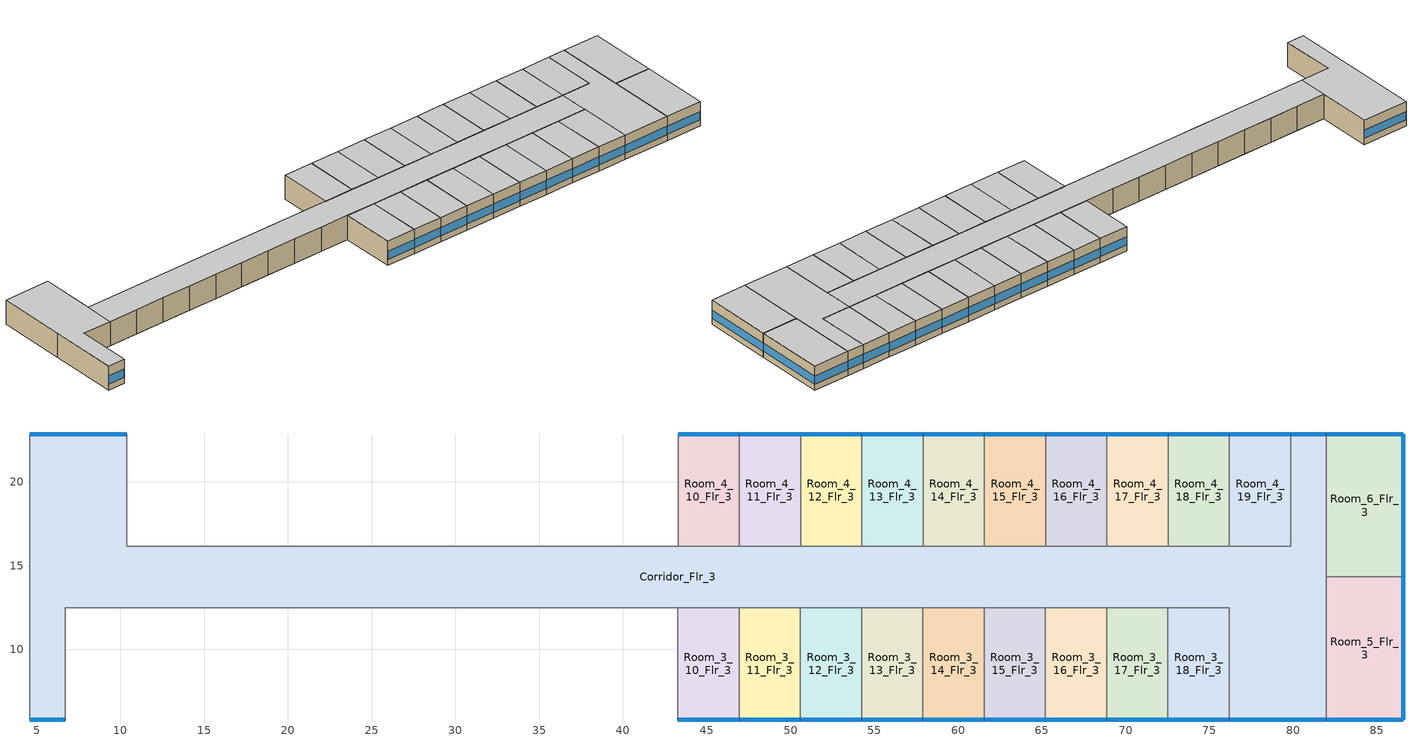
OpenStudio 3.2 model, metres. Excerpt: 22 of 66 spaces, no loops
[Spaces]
Room_6_Flr_3
 floor adiabatic (BTAP-Int-Wall): 86.56,22.86 86.56,14.33 81.99,14.33 81.99,22.86 z7.01
 wall outside: 86.56,14.33 86.56,22.86 81.99,22.86 z7.01:10.06
 wall to Corridor_Flr_3: 81.99,22.86 81.99,14.33 z7.01:10.06
 wall to Room_5_Flr_3: 81.99,14.33 86.56,14.33 z7.01:10.06
 window (BTAP-Ext-FixedWindow:U=0.220 SHGC=0.600): 86.56,14.35 86.56,22.83 z7.77:8.79; 86.54,22.86 82.02,22.86 z7.77:8.8
 ceiling adiabatic (BTAP-Int-Wall): 86.56,14.33 86.56,22.86 81.99,22.86 81.99,14.33 z10.06
Corridor_Flr_3
 floor adiabatic (BTAP-Int-Wall): 76.2,16.15 76.2,12.5 10.36,12.5 10.36,16.15 z7.01; 81.99,22.86 81.99,5.79 76.2,5.79 76.2,16.15 79.86,16.15 79.86,22.86 z7.01; 10.36,22.86 10.36,12.5 6.71,12.5 6.71,5.79 4.57,5.79 4.57,22.86 z7.01
 wall outside: 81.99,22.86 79.86,22.86 / 4.57,5.79 6.71,5.79 / 10.36,22.86 4.57,22.86 / 76.2,5.79 81.99,5.79 z7.01:10.06
 wall to Room_4_19_Flr_3: 79.86,22.86 79.86,16.15 76.2,16.15 z7.01:10.06
 wall to Room_3_0_Flr_3: 6.71,5.79 6.71,12.5 10.36,12.5 z7.01:10.06
 wall to Room_2_Flr_3: 4.57,22.86 4.57,14.33 z7.01:10.06
 wall to Room_3_18_Flr_3: 72.53,12.5 76.2,12.5 76.2,5.79 z7.01:10.06
 wall to Room_5_Flr_3: 81.99,5.79 81.99,14.33 z7.01:10.06
 wall to Room_4_1_Flr_3: 14.02,16.15 10.36,16.15 10.36,22.86 z7.01:10.06
 wall to Room_1_Flr_3: 4.57,14.33 4.57,5.79 z7.01:10.06
 wall to Room_4_2_Flr_3: 17.68,16.15 14.02,16.15 z7.01:10.06
 wall to Room_3_17_Flr_3: 68.88,12.5 72.53,12.5 z7.01:10.06
 wall to Room_3_2_Flr_3: 14.02,12.5 17.68,12.5 z7.01:10.06
 wall to Room_3_8_Flr_3: 35.96,12.5 39.62,12.5 z7.01:10.06
 wall to Room_3_9_Flr_3: 39.62,12.5 43.28,12.5 z7.01:10.06
 wall to Room_3_3_Flr_3: 17.68,12.5 21.33,12.5 z7.01:10.06
 wall to Room_3_7_Flr_3: 32.3,12.5 35.96,12.5 z7.01:10.06
 wall to Room_3_4_Flr_3: 21.33,12.5 24.99,12.5 z7.01:10.06
 wall to Room_3_1_Flr_3: 10.36,12.5 14.02,12.5 z7.01:10.06
 wall to Room_3_6_Flr_3: 28.65,12.5 32.3,12.5 z7.01:10.06
 wall to Room_3_5_Flr_3: 24.99,12.5 28.65,12.5 z7.01:10.06
 wall to Room_3_14_Flr_3: 57.9,12.5 61.56,12.5 z7.01:10.06
 wall to Room_3_13_Flr_3: 54.25,12.5 57.9,12.5 z7.01:10.06
 wall to Room_3_15_Flr_3: 61.56,12.5 65.22,12.5 z7.01:10.06
 wall to Room_3_11_Flr_3: 46.93,12.5 50.59,12.5 z7.01:10.06
 wall to Room_3_10_Flr_3: 43.28,12.5 46.93,12.5 z7.01:10.06
 wall to Room_3_12_Flr_3: 50.59,12.5 54.25,12.5 z7.01:10.06
 wall to Room_3_16_Flr_3: 65.22,12.5 68.88,12.5 z7.01:10.06
 wall to Room_4_3_Flr_3: 21.34,16.15 17.68,16.15 z7.01:10.06
 wall to Room_4_4_Flr_3: 25,16.15 21.34,16.15 z7.01:10.06
 wall to Room_4_6_Flr_3: 32.31,16.15 28.65,16.15 z7.01:10.06
 wall to Room_4_10_Flr_3: 46.94,16.15 43.28,16.15 z7.01:10.06
 wall to Room_4_7_Flr_3: 35.97,16.15 32.31,16.15 z7.01:10.06
 wall to Room_4_9_Flr_3: 43.28,16.15 39.63,16.15 z7.01:10.06
 wall to Room_4_8_Flr_3: 39.63,16.15 35.97,16.15 z7.01:10.06
 wall to Room_4_11_Flr_3: 50.6,16.15 46.94,16.15 z7.01:10.06
 wall to Room_4_5_Flr_3: 28.65,16.15 25,16.15 z7.01:10.06
 wall to Room_4_14_Flr_3: 61.58,16.15 57.92,16.15 z7.01:10.06
 wall to Room_4_16_Flr_3: 68.89,16.15 65.23,16.15 z7.01:10.06
 wall to Room_4_17_Flr_3: 72.55,16.15 68.89,16.15 z7.01:10.06
 wall to Room_4_13_Flr_3: 57.92,16.15 54.26,16.15 z7.01:10.06
 wall to Room_4_18_Flr_3: 76.2,16.15 72.55,16.15 z7.01:10.06
 wall to Room_4_12_Flr_3: 54.26,16.15 50.6,16.15 z7.01:10.06
 wall to Room_4_15_Flr_3: 65.23,16.15 61.58,16.15 z7.01:10.06
 window (BTAP-Ext-FixedWindow:U=0.220 SHGC=0.600): 10.34,22.86 4.6,22.86 / 76.23,5.79 81.97,5.79 z7.77:8.79; 4.6,5.79 6.68,5.79 / 81.97,22.86 79.88,22.86 z7.77:8.81
 ceiling adiabatic (BTAP-Int-Wall): 81.99,5.79 81.99,22.86 79.86,22.86 79.86,16.15 76.2,16.15 76.2,5.79 z10.06; 6.71,5.79 6.71,12.5 10.36,12.5 10.36,22.86 4.57,22.86 4.57,5.79 z10.06; 76.2,12.5 76.2,16.15 10.36,16.15 10.36,12.5 z10.06
Room_5_Flr_3
 floor adiabatic (BTAP-Int-Wall): 86.56,14.33 86.56,5.79 81.99,5.79 81.99,14.33 z7.01
 wall outside: 81.99,5.79 86.56,5.79 86.56,14.33 z7.01:10.06
 window (BTAP-Ext-FixedWindow:U=0.220 SHGC=0.600): 86.56,5.82 86.56,14.3 z7.77:8.79; 82.02,5.79 86.54,5.79 z7.77:8.8
 ceiling adiabatic (BTAP-Int-Wall): 86.56,5.79 86.56,14.33 81.99,14.33 81.99,5.79 z10.06
Room_3_10_Flr_3
 floor adiabatic (BTAP-Int-Wall): 46.93,12.5 46.93,5.79 43.28,5.79 43.28,12.5 z7.01
 wall outside: 43.28,5.79 46.93,5.79 z7.01:10.06
 wall to Room_3_9_Flr_3: 43.28,12.5 43.28,5.79 z7.01:10.06
 wall to Room_3_11_Flr_3: 46.93,5.79 46.93,12.5 z7.01:10.06
 window (BTAP-Ext-FixedWindow:U=0.220 SHGC=0.600): 43.3,5.79 46.91,5.79 z7.77:8.8
 ceiling adiabatic (BTAP-Int-Wall): 46.93,5.79 46.93,12.5 43.28,12.5 43.28,5.79 z10.06
Room_3_11_Flr_3
 floor adiabatic (BTAP-Int-Wall): 50.59,12.5 50.59,5.79 46.93,5.79 46.93,12.5 z7.01
 wall outside: 46.93,5.79 50.59,5.79 z7.01:10.06
 wall to Room_3_12_Flr_3: 50.59,5.79 50.59,12.5 z7.01:10.06
 window (BTAP-Ext-FixedWindow:U=0.220 SHGC=0.600): 46.96,5.79 50.56,5.79 z7.77:8.8
 ceiling adiabatic (BTAP-Int-Wall): 50.59,5.79 50.59,12.5 46.93,12.5 46.93,5.79 z10.06
Room_3_12_Flr_3
 floor adiabatic (BTAP-Int-Wall): 54.25,12.5 54.25,5.79 50.59,5.79 50.59,12.5 z7.01
 wall outside: 50.59,5.79 54.25,5.79 z7.01:10.06
 wall to Room_3_13_Flr_3: 54.25,5.79 54.25,12.5 z7.01:10.06
 window (BTAP-Ext-FixedWindow:U=0.220 SHGC=0.600): 50.62,5.79 54.22,5.79 z7.77:8.8
 ceiling adiabatic (BTAP-Int-Wall): 54.25,5.79 54.25,12.5 50.59,12.5 50.59,5.79 z10.06
Room_3_13_Flr_3
 floor adiabatic (BTAP-Int-Wall): 57.9,12.5 57.9,5.79 54.25,5.79 54.25,12.5 z7.01
 wall outside: 54.25,5.79 57.9,5.79 z7.01:10.06
 wall to Room_3_14_Flr_3: 57.9,5.79 57.9,12.5 z7.01:10.06
 window (BTAP-Ext-FixedWindow:U=0.220 SHGC=0.600): 54.27,5.79 57.88,5.79 z7.77:8.8
 ceiling adiabatic (BTAP-Int-Wall): 57.9,5.79 57.9,12.5 54.25,12.5 54.25,5.79 z10.06
Room_3_14_Flr_3
 floor adiabatic (BTAP-Int-Wall): 61.56,12.5 61.56,5.79 57.9,5.79 57.9,12.5 z7.01
 wall outside: 57.9,5.79 61.56,5.79 z7.01:10.06
 wall to Room_3_15_Flr_3: 61.56,5.79 61.56,12.5 z7.01:10.06
 window (BTAP-Ext-FixedWindow:U=0.220 SHGC=0.600): 57.93,5.79 61.54,5.79 z7.77:8.8
 ceiling adiabatic (BTAP-Int-Wall): 61.56,5.79 61.56,12.5 57.9,12.5 57.9,5.79 z10.06
Room_3_15_Flr_3
 floor adiabatic (BTAP-Int-Wall): 65.22,12.5 65.22,5.79 61.56,5.79 61.56,12.5 z7.01
 wall outside: 61.56,5.79 65.22,5.79 z7.01:10.06
 wall to Room_3_16_Flr_3: 65.22,5.79 65.22,12.5 z7.01:10.06
 window (BTAP-Ext-FixedWindow:U=0.220 SHGC=0.600): 61.59,5.79 65.19,5.79 z7.77:8.8
 ceiling adiabatic (BTAP-Int-Wall): 65.22,5.79 65.22,12.5 61.56,12.5 61.56,5.79 z10.06
Room_3_16_Flr_3
 floor adiabatic (BTAP-Int-Wall): 68.88,12.5 68.88,5.79 65.22,5.79 65.22,12.5 z7.01
 wall outside: 65.22,5.79 68.88,5.79 z7.01:10.06
 wall to Room_3_17_Flr_3: 68.88,5.79 68.88,12.5 z7.01:10.06
 window (BTAP-Ext-FixedWindow:U=0.220 SHGC=0.600): 65.24,5.79 68.85,5.79 z7.77:8.8
 ceiling adiabatic (BTAP-Int-Wall): 68.88,5.79 68.88,12.5 65.22,12.5 65.22,5.79 z10.06
Room_3_17_Flr_3
 floor adiabatic (BTAP-Int-Wall): 72.53,12.5 72.53,5.79 68.88,5.79 68.88,12.5 z7.01
 wall outside: 68.88,5.79 72.53,5.79 z7.01:10.06
 wall to Room_3_18_Flr_3: 72.53,5.79 72.53,12.5 z7.01:10.06
 window (BTAP-Ext-FixedWindow:U=0.220 SHGC=0.600): 68.9,5.79 72.51,5.79 z7.77:8.8
 ceiling adiabatic (BTAP-Int-Wall): 72.53,5.79 72.53,12.5 68.88,12.5 68.88,5.79 z10.06
Room_3_18_Flr_3
 floor adiabatic (BTAP-Int-Wall): 76.2,12.5 76.2,5.79 72.53,5.79 72.53,12.5 z7.01
 wall outside: 72.53,5.79 76.2,5.79 z7.01:10.06
 window (BTAP-Ext-FixedWindow:U=0.220 SHGC=0.600): 72.56,5.79 76.17,5.79 z7.77:8.8
 ceiling adiabatic (BTAP-Int-Wall): 76.2,5.79 76.2,12.5 72.53,12.5 72.53,5.79 z10.06
Room_4_10_Flr_3
 floor adiabatic (BTAP-Int-Wall): 46.94,22.86 46.94,16.15 43.28,16.15 43.28,22.86 z7.01
 wall outside: 46.94,22.86 43.28,22.86 z7.01:10.06
 wall to Room_4_9_Flr_3: 43.28,22.86 43.28,16.15 z7.01:10.06
 wall to Room_4_11_Flr_3: 46.94,16.15 46.94,22.86 z7.01:10.06
 window (BTAP-Ext-FixedWindow:U=0.220 SHGC=0.600): 46.92,22.86 43.31,22.86 z7.77:8.8
 ceiling adiabatic (BTAP-Int-Wall): 46.94,16.15 46.94,22.86 43.28,22.86 43.28,16.15 z10.06
Room_4_11_Flr_3
 floor adiabatic (BTAP-Int-Wall): 50.6,22.86 50.6,16.15 46.94,16.15 46.94,22.86 z7.01
 wall outside: 50.6,22.86 46.94,22.86 z7.01:10.06
 wall to Room_4_12_Flr_3: 50.6,16.15 50.6,22.86 z7.01:10.06
 window (BTAP-Ext-FixedWindow:U=0.220 SHGC=0.600): 50.58,22.86 46.97,22.86 z7.77:8.8
 ceiling adiabatic (BTAP-Int-Wall): 50.6,16.15 50.6,22.86 46.94,22.86 46.94,16.15 z10.06
Room_4_12_Flr_3
 floor adiabatic (BTAP-Int-Wall): 54.26,22.86 54.26,16.15 50.6,16.15 50.6,22.86 z7.01
 wall outside: 54.26,22.86 50.6,22.86 z7.01:10.06
 wall to Room_4_13_Flr_3: 54.26,16.15 54.26,22.86 z7.01:10.06
 window (BTAP-Ext-FixedWindow:U=0.220 SHGC=0.600): 54.23,22.86 50.63,22.86 z7.77:8.8
 ceiling adiabatic (BTAP-Int-Wall): 54.26,16.15 54.26,22.86 50.6,22.86 50.6,16.15 z10.06
Room_4_13_Flr_3
 floor adiabatic (BTAP-Int-Wall): 57.92,22.86 57.92,16.15 54.26,16.15 54.26,22.86 z7.01
 wall outside: 57.92,22.86 54.26,22.86 z7.01:10.06
 wall to Room_4_14_Flr_3: 57.92,16.15 57.92,22.86 z7.01:10.06
 window (BTAP-Ext-FixedWindow:U=0.220 SHGC=0.600): 57.89,22.86 54.28,22.86 z7.77:8.8
 ceiling adiabatic (BTAP-Int-Wall): 57.92,16.15 57.92,22.86 54.26,22.86 54.26,16.15 z10.06
Room_4_14_Flr_3
 floor adiabatic (BTAP-Int-Wall): 61.58,22.86 61.58,16.15 57.92,16.15 57.92,22.86 z7.01
 wall outside: 61.58,22.86 57.92,22.86 z7.01:10.06
 wall to Room_4_15_Flr_3: 61.58,16.15 61.58,22.86 z7.01:10.06
 window (BTAP-Ext-FixedWindow:U=0.220 SHGC=0.600): 61.55,22.86 57.94,22.86 z7.77:8.8
 ceiling adiabatic (BTAP-Int-Wall): 61.58,16.15 61.58,22.86 57.92,22.86 57.92,16.15 z10.06
Room_4_15_Flr_3
 floor adiabatic (BTAP-Int-Wall): 65.23,22.86 65.23,16.15 61.58,16.15 61.58,22.86 z7.01
 wall outside: 65.23,22.86 61.58,22.86 z7.01:10.06
 wall to Room_4_16_Flr_3: 65.23,16.15 65.23,22.86 z7.01:10.06
 window (BTAP-Ext-FixedWindow:U=0.220 SHGC=0.600): 65.21,22.86 61.6,22.86 z7.77:8.8
 ceiling adiabatic (BTAP-Int-Wall): 65.23,16.15 65.23,22.86 61.58,22.86 61.58,16.15 z10.06
Room_4_16_Flr_3
 floor adiabatic (BTAP-Int-Wall): 68.89,22.86 68.89,16.15 65.23,16.15 65.23,22.86 z7.01
 wall outside: 68.89,22.86 65.23,22.86 z7.01:10.06
 wall to Room_4_17_Flr_3: 68.89,16.15 68.89,22.86 z7.01:10.06
 window (BTAP-Ext-FixedWindow:U=0.220 SHGC=0.600): 68.87,22.86 65.26,22.86 z7.77:8.8
 ceiling adiabatic (BTAP-Int-Wall): 68.89,16.15 68.89,22.86 65.23,22.86 65.23,16.15 z10.06
Room_4_17_Flr_3
 floor adiabatic (BTAP-Int-Wall): 72.55,22.86 72.55,16.15 68.89,16.15 68.89,22.86 z7.01
 wall outside: 72.55,22.86 68.89,22.86 z7.01:10.06
 wall to Room_4_18_Flr_3: 72.55,16.15 72.55,22.86 z7.01:10.06
 window (BTAP-Ext-FixedWindow:U=0.220 SHGC=0.600): 72.52,22.86 68.92,22.86 z7.77:8.8
 ceiling adiabatic (BTAP-Int-Wall): 72.55,16.15 72.55,22.86 68.89,22.86 68.89,16.15 z10.06
Room_4_18_Flr_3
 floor adiabatic (BTAP-Int-Wall): 76.2,22.86 76.2,16.15 72.55,16.15 72.55,22.86 z7.01
 wall outside: 76.2,22.86 72.55,22.86 z7.01:10.06
 wall to Room_4_19_Flr_3: 76.2,16.15 76.2,22.86 z7.01:10.06
 window (BTAP-Ext-FixedWindow:U=0.220 SHGC=0.600): 76.17,22.86 72.57,22.86 z7.77:8.8
 ceiling adiabatic (BTAP-Int-Wall): 76.2,16.15 76.2,22.86 72.55,22.86 72.55,16.15 z10.06
Room_4_19_Flr_3
 floor adiabatic (BTAP-Int-Wall): 79.86,22.86 79.86,16.15 76.2,16.15 76.2,22.86 z7.01
 wall outside: 79.86,22.86 76.2,22.86 z7.01:10.06
 window (BTAP-Ext-FixedWindow:U=0.220 SHGC=0.600): 79.83,22.86 76.23,22.86 z7.77:8.8
 ceiling adiabatic (BTAP-Int-Wall): 79.86,16.15 79.86,22.86 76.2,22.86 76.2,16.15 z10.06
[Site]
Calgary Intl AP_AB_CAN: Latitude {deg}=51.114; Longitude {deg}=-114.02; Time Zone {hr}=-7; Elevation {m}=1084.1; Terrain=City
[Building]
LargeHotel: North Axis {deg}=0; Default Construction Set=BTAP-Mass at hdd = 5000.0; Standards Number of Stories=7; Standards Number of Above Ground Stories=6; Standards Template=NECB2015; Standards Building Type=LargeHotel
[Site:WaterMainsTemperature]
Calculation Method=Correlation; Annual Average Outdoor Air Temperature {C}=5; Maximum Difference In Monthly Average Outdoor Air Temperatures {deltaC}=23.3
[Site:GroundTemperature:BuildingSurface]
19.527, 19.502, 19.536, 19.598, 20.002, 21.64, 22.225, 22.375, 21.449, 20.121, 19.802, 19.633
[SizingPeriod:DesignDay] Barometric Pressure {Pa}=88961; Sky Clearness=0; Rain Indicator=0; Snow Indicator=0; Day of Month=21; Daylight Saving Time Indicator=0; Humidity Indicating Type=Wetbulb; Dry-Bulb Temperature Range Modifier Type=DefaultMultipliers
Name | Maximum Dry-Bulb Temperature {C} | Daily Dry-Bulb Temperature Range {deltaC} | Humidity Indicating Conditions at Maximum Dry-Bulb | Wind Speed {m/s} | Wind Direction {deg} | Month | Day Type | Solar Model Indicator | ASHRAE Taub | ASHRAE Taud
Calgary Intl AP Ann Clg .4% Condns DB=>MWB | 28.5 | 12.1 | 16.1 | 4.5 | 160 | 7 | SummerDesignDay | ASHRAETau | 0.339 | 2.421
Calgary Intl AP Ann Htg 99.6% Condns DB | -28.5 | 0 | -28.5 | 2.9 | 200 | 1 | WinterDesignDay | ASHRAEClearSky
[Material:NoMass] Roughness=Smooth; Thermal Absorptance=0.9; Solar Absorptance=0.7
Name | Thermal Resistance {m2-K/W} | Visible Absorptance
Typical Carpet Pad; Typical Carpet Pad 1 | 0.21648 | 0.8
Typical Insulation 1 | 5.91238 | 0.7
Typical Insulation 2 | 4.49096 | 0.7
Typical Insulation 3 | 6.17282 | 0.7
Typical Carpet Pad 2 | 1.25503 | 0.8
Typical Carpet Pad 3; Typical Carpet Pad 4 | 3.45515 | 0.8
Typical Insulation 4 | 0.454528 | 0.7
Typical Insulation 5 | 0.454545 | 0.7
[Material]
Name | Roughness | Thickness {m} | Conductivity {W/m-K} | Density {kg/m3} | Specific Heat {J/kg-K} | Thermal Absorptance | Solar Absorptance | Visible Absorptance
G05 25mm wood | MediumSmooth | 0.0254 | 0.15 | 608 | 1630 | 0.9 | 0.5 | 0.5
100mm Normalweight concrete floor 1 | MediumSmooth | 0.1016 | 2.31 | 2322 | 832
G01 13mm gypsum board 1 | Smooth | 0.0127 | 0.16 | 800 | 1090 | 0.9 | 0.7 | 0.5
4 in. Normalweight Concrete Floor 1 | MediumRough | 0.1016 | 2.31 | 2322 | 832 | 0.9 | 0.7 | 0.7
1IN Stucco 1 | Smooth | 0.0253 | 0.6918 | 1858 | 837 | 0.9 | 0.7 | 0.92
8IN CONCRETE HW RefBldg 1 | Rough | 0.2032 | 1.311 | 2240 | 836.8 | 0.9 | 0.7 | 0.7
1/2IN Gypsum 1 | Smooth | 0.0127 | 0.16 | 784.9 | 830 | 0.9 | 0.4 | 0.4
Metal Roof Surface 1; F08 Metal surface 1 | Smooth | 0.0008 | 45.28 | 7824 | 500 | 0.9 | 0.7 | 0.7
6 in. Normalweight Concrete Floor 1; 6 in. Normalweight Concrete Floor 2; 6 in. Normalweight Concrete Floor 3 | MediumRough | 0.1524 | 2.31 | 2322 | 832 | 0.9 | 0.7 | 0.7
[Construction]
BTAP-Int-Partition; BTAP-Int-Door: G05 25mm wood
BTAP-Int-Floor: 100mm Normalweight concrete floor 1, Typical Carpet Pad
BTAP-Int-Wall: G01 13mm gypsum board 1, G01 13mm gypsum board 1
BTAP-Int-Ceiling: Typical Carpet Pad, 100mm Normalweight concrete floor 1
BTAP-Int-Window: SimpleGlazing
BTAP-Ext-Floor-Mass:U-0.162: Typical Insulation 1, 4 in. Normalweight Concrete Floor 1, Typical Carpet Pad 1
BTAP-Ext-Wall-Mass:U-0.21: 1IN Stucco 1, 8IN CONCRETE HW RefBldg 1, Typical Insulation 2, 1/2IN Gypsum 1
BTAP-Ext-Roof-Metal:U-0.162: Metal Roof Surface 1, Typical Insulation 3
BTAP-Grnd-Floor-Mass:U-0.757: 6 in. Normalweight Concrete Floor 1, Typical Carpet Pad 2
BTAP-Grnd-Wall-Mass:U-0.284: 6 in. Normalweight Concrete Floor 2, Typical Carpet Pad 3
BTAP-Grnd-Roof-Mass:U-0.284: 6 in. Normalweight Concrete Floor 3, Typical Carpet Pad 4
BTAP-Ext-FixedWindow:U=0.220 SHGC=0.600; BTAP-Ext-GlassDoors:U=0.220 SHGC=0.600; BTAP-Ext-Skylights:U=0.220 SHGC=0.600; BTAP-Ext-DaylightDomes:U=0.220 SHGC=0.600; BTAP-Ext-DaylightDiffuser:U=0.220 SHGC=0.600: SimpleGlazing:U=0.220 SHGC=0.600
BTAP-Ext-Door:U-2.2: F08 Metal surface 1, Typical Insulation 4
BTAP-Ext-OverHeadDoor:U-2.2: Typical Insulation 5
[DefaultConstructionSet]
BTAP-Mass at hdd = 5000.0: Default Exterior Surface Constructions=BTAP-Mass at hdd = 5000.0; Default Interior Surface Constructions=Default Surface Constructions 2; Default Ground Contact Surface Constructions=BTAP-Mass at hdd = 5000.0 1; Default Exterior SubSurface Constructions=BTAP-Mass at hdd = 5000.0; Default Interior SubSurface Constructions=Default Sub Surface Constructions 2; Interior Partition Construction=BTAP-Int-Partition
[DefaultSurfaceConstructions]
Name | Floor Construction | Wall Construction | Roof Ceiling Construction
Default Surface Constructions 2 | BTAP-Int-Floor | BTAP-Int-Wall | BTAP-Int-Ceiling
BTAP-Mass at hdd = 5000.0 | BTAP-Ext-Floor-Mass:U-0.162 | BTAP-Ext-Wall-Mass:U-0.21 | BTAP-Ext-Roof-Metal:U-0.162
BTAP-Mass at hdd = 5000.0 1 | BTAP-Grnd-Floor-Mass:U-0.757 | BTAP-Grnd-Wall-Mass:U-0.284 | BTAP-Grnd-Roof-Mass:U-0.284
[DefaultSubSurfaceConstructions]
Name | Fixed Window Construction | Operable Window Construction | Door Construction | Glass Door Construction | Overhead Door Construction | Skylight Construction | Tubular Daylight Dome Construction | Tubular Daylight Diffuser Construction
Default Sub Surface Constructions 2 | BTAP-Int-Window | BTAP-Int-Window | BTAP-Int-Door
BTAP-Mass at hdd = 5000.0 | BTAP-Ext-FixedWindow:U=0.220 SHGC=0.600 | BTAP-Ext-FixedWindow:U=0.220 SHGC=0.600 | BTAP-Ext-Door:U-2.2 | BTAP-Ext-GlassDoors:U=0.220 SHGC=0.600 | BTAP-Ext-OverHeadDoor:U-2.2 | BTAP-Ext-Skylights:U=0.220 SHGC=0.600 | BTAP-Ext-DaylightDomes:U=0.220 SHGC=0.600 | BTAP-Ext-DaylightDiffuser:U=0.220 SHGC=0.600
[WindowMaterial:SimpleGlazingSystem] U-Factor {W/m2-K}=2.2; Solar Heat Gain Coefficient=0.6; Visible Transmittance=0.21
SimpleGlazing; SimpleGlazing:U=0.220 SHGC=0.600
[Space] Building Story=Building Story 3
Name | Space Type | Thermal Zone | Part of Total Floor Area
Corridor_Flr_3 | Space Function Corridor/Transition area other-sch-F | WILD_ST=Corridor/Transition area other-sch-E_FL=Building Story 3_SCH=F | Yes
Room_6_Flr_3 | Space Function Guest room | DU_BT=Space Function_ST=Guest room_FL=Building Story 3_SCHF 25 | Yes
Room_5_Flr_3 | Space Function Guest room | DU_BT=Space Function_ST=Guest room_FL=Building Story 3_SCHF 23 | Yes
Room_3_10_Flr_3 | Space Function Guest room | DU_BT=Space Function_ST=Guest room_FL=Building Story 3_SCHF 15
Room_3_11_Flr_3 | Space Function Guest room | DU_BT=Space Function_ST=Guest room_FL=Building Story 3_SCHF 24
Room_3_12_Flr_3 | Space Function Guest room | DU_BT=Space Function_ST=Guest room_FL=Building Story 3_SCHF 40
Room_3_13_Flr_3 | Space Function Guest room | DU_BT=Space Function_ST=Guest room_FL=Building Story 3_SCHF 20
Room_3_14_Flr_3 | Space Function Guest room | DU_BT=Space Function_ST=Guest room_FL=Building Story 3_SCHF 41
Room_3_15_Flr_3 | Space Function Guest room | DU_BT=Space Function_ST=Guest room_FL=Building Story 3_SCHF 33
Room_3_16_Flr_3 | Space Function Guest room | DU_BT=Space Function_ST=Guest room_FL=Building Story 3_SCHF 38
Room_3_17_Flr_3 | Space Function Guest room | DU_BT=Space Function_ST=Guest room_FL=Building Story 3_SCHF 12
Room_3_18_Flr_3 | Space Function Guest room | DU_BT=Space Function_ST=Guest room_FL=Building Story 3_SCHF 22
Room_4_10_Flr_3 | Space Function Guest room | DU_BT=Space Function_ST=Guest room_FL=Building Story 3_SCHF 5
Room_4_11_Flr_3 | Space Function Guest room | DU_BT=Space Function_ST=Guest room_FL=Building Story 3_SCHF 4
Room_4_12_Flr_3 | Space Function Guest room | DU_BT=Space Function_ST=Guest room_FL=Building Story 3_SCHF 3
Room_4_13_Flr_3 | Space Function Guest room | DU_BT=Space Function_ST=Guest room_FL=Building Story 3_SCHF 2
Room_4_14_Flr_3 | Space Function Guest room | DU_BT=Space Function_ST=Guest room_FL=Building Story 3_SCHF 30
Room_4_15_Flr_3 | Space Function Guest room | DU_BT=Space Function_ST=Guest room_FL=Building Story 3_SCHF 26
Room_4_16_Flr_3 | Space Function Guest room | DU_BT=Space Function_ST=Guest room_FL=Building Story 3_SCHF 1
Room_4_17_Flr_3 | Space Function Guest room | DU_BT=Space Function_ST=Guest room_FL=Building Story 3_SCHF
Room_4_18_Flr_3 | Space Function Guest room | DU_BT=Space Function_ST=Guest room_FL=Building Story 3_SCHF 16
Room_4_19_Flr_3 | Space Function Guest room | DU_BT=Space Function_ST=Guest room_FL=Building Story 3_SCHF 14
[BuildingStory]
Building Story 3: Nominal Z Coordinate {m}=7.008
[SpaceType] Standards Building Type=Space Function
Name | Default Schedule Set | Design Specification Outdoor Air Object | Standards Space Type
Space Function Guest room | Space Function Guest room Schedule Set | Space Function Guest room Ventilation | Guest room
Space Function Corridor/Transition area other-sch-F | Space Function Corridor/Transition area other-sch-F Schedule Set | Space Function Corridor/Transition area other-sch-F Ventilation | Corridor/Transition area other-sch-F
[People:Definition] Number of People Calculation Method=People/Area; Fraction Radiant=0.3
Name | People per Space Floor Area {person/m2}
Space Function Guest room People Definition | 0.0400145
Space Function Corridor/Transition area other-sch-F People Definition | 0.0100036
[People] Work Efficiency Schedule=Work Efficiency Schedule; Clothing Insulation Schedule=Clothing Schedule; Air Velocity Schedule=Air Velocity Schedule; Multiplier=1
Name | People Definition | Space or SpaceType
Space Function Guest room People | Space Function Guest room People Definition | Space Function Guest room
Space Function Corridor/Transition area other-sch-F People | Space Function Corridor/Transition area other-sch-F People Definition | Space Function Corridor/Transition area other-sch-F
[Lights:Definition] Design Level Calculation Method=Watts/Area; Fraction Radiant=0.5; Fraction Visible=0.2
Name | Watts per Space Floor Area {W/m2}
Space Function Guest room Lights Definition | 5.10185
Space Function Corridor/Transition area other-sch-F Lights Definition | 7.10258
[Lights] Fraction Replaceable=1
Name | Lights Definition | Space or SpaceType
Space Function Guest room Lights | Space Function Guest room Lights Definition | Space Function Guest room
Space Function Corridor/Transition area other-sch-F Lights | Space Function Corridor/Transition area other-sch-F Lights Definition | Space Function Corridor/Transition area other-sch-F
[DesignSpecification:OutdoorAir] Outdoor Air Method=Sum
Name | Outdoor Air Flow per Floor Area {m3/s-m2}
Space Function Guest room Ventilation | 0.00046228
Space Function Corridor/Transition area other-sch-F Ventilation | 0.000254
[DefaultScheduleSet] Number of People Schedule=NECB-F-Occupancy; People Activity Level Schedule=NECB-Activity; Lighting Schedule=NECB-F-Lighting; Electric Equipment Schedule=NECB-F-Electric-Equipment; Infiltration Schedule=Always On
Space Function Guest room Schedule Set; Space Function Corridor/Transition area other-sch-F Schedule Set
[ThermostatSetpoint:DualSetpoint] Heating Setpoint Temperature Schedule=NECB-F-Thermostat Setpoint-Heating; Cooling Setpoint Temperature Schedule=NECB-F-Thermostat Setpoint-Cooling
Space Function Guest room Thermostat 110; Space Function Guest room Thermostat 111; Space Function Guest room Thermostat 112; Space Function Guest room Thermostat 113; Space Function Guest room Thermostat 114; Space Function Guest room Thermostat 115; Space Function Guest room Thermostat 122; Space Function Guest room Thermostat 124; Space Function Guest room Thermostat 125; Space Function Guest room Thermostat 127; Space Function Guest room Thermostat 133; Space Function Guest room Thermostat 136; Space Function Guest room Thermostat 137; Space Function Guest room Thermostat 138; Space Function Guest room Thermostat 141; Space Function Guest room Thermostat 143; Space Function Guest room Thermostat 147; Space Function Guest room Thermostat 151; Space Function Guest room Thermostat 156; Space Function Guest room Thermostat 158; Space Function Guest room Thermostat 159; Space Function Corridor/Transition area other-sch-F Thermostat 2
[ElectricEquipment:Definition]
Space Function Guest room Elec Equip Definition: Design Level Calculation Method=Watts/Area; Watts per Space Floor Area {W/m2}=2.50091; Fraction Radiant=0.5
[ElectricEquipment]
Space Function Guest room Elec Equip: Electric Equipment Definition=Space Function Guest room Elec Equip Definition; Space or SpaceType=Space Function Guest room
[SpaceInfiltration:DesignFlowRate] Design Flow Rate Calculation Method=Flow/ExteriorArea
Name | Space or SpaceType | Schedule | Flow per Exterior Surface Area {m3/s-m2} | Constant Term Coefficient | Temperature Term Coefficient | Velocity Term Coefficient | Velocity Squared Term Coefficient
Corridor_Flr_3 Infiltration | Corridor_Flr_3 | Always On Discrete | 0.00025 | 0 | 0 | 0.224 | 0
Room_3_10_Flr_3 Infiltration | Room_3_10_Flr_3 | Always On Discrete | 0.00025 | 0 | 0 | 0.224 | 0
Room_3_11_Flr_3 Infiltration | Room_3_11_Flr_3 | Always On Discrete | 0.00025 | 0 | 0 | 0.224 | 0
Room_3_12_Flr_3 Infiltration | Room_3_12_Flr_3 | Always On Discrete | 0.00025 | 0 | 0 | 0.224 | 0
Room_3_13_Flr_3 Infiltration | Room_3_13_Flr_3 | Always On Discrete | 0.00025 | 0 | 0 | 0.224 | 0
Room_3_14_Flr_3 Infiltration | Room_3_14_Flr_3 | Always On Discrete | 0.00025 | 0 | 0 | 0.224 | 0
Room_3_15_Flr_3 Infiltration | Room_3_15_Flr_3 | Always On Discrete | 0.00025 | 0 | 0 | 0.224 | 0
Room_3_16_Flr_3 Infiltration | Room_3_16_Flr_3 | Always On Discrete | 0.00025 | 0 | 0 | 0.224 | 0
Room_3_17_Flr_3 Infiltration | Room_3_17_Flr_3 | Always On Discrete | 0.00025 | 0 | 0 | 0.224 | 0
Room_3_18_Flr_3 Infiltration | Room_3_18_Flr_3 | Always On Discrete | 0.00025 | 0 | 0 | 0.224 | 0
Room_4_10_Flr_3 Infiltration | Room_4_10_Flr_3 | Always On Discrete | 0.00025 | 0 | 0 | 0.224 | 0
Room_4_11_Flr_3 Infiltration | Room_4_11_Flr_3 | Always On Discrete | 0.00025 | 0 | 0 | 0.224 | 0
Room_4_12_Flr_3 Infiltration | Room_4_12_Flr_3 | Always On Discrete | 0.00025 | 0 | 0 | 0.224 | 0
Room_4_13_Flr_3 Infiltration | Room_4_13_Flr_3 | Always On Discrete | 0.00025 | 0 | 0 | 0.224 | 0
Room_4_14_Flr_3 Infiltration | Room_4_14_Flr_3 | Always On Discrete | 0.00025 | 0 | 0 | 0.224 | 0
Room_4_15_Flr_3 Infiltration | Room_4_15_Flr_3 | Always On Discrete | 0.00025 | 0 | 0 | 0.224 | 0
Room_4_16_Flr_3 Infiltration | Room_4_16_Flr_3 | Always On Discrete | 0.00025 | 0 | 0 | 0.224 | 0
Room_4_17_Flr_3 Infiltration | Room_4_17_Flr_3 | Always On Discrete | 0.00025 | 0 | 0 | 0.224 | 0
Room_4_18_Flr_3 Infiltration | Room_4_18_Flr_3 | Always On Discrete | 0.00025 | 0 | 0 | 0.224 | 0
Room_4_19_Flr_3 Infiltration | Room_4_19_Flr_3 | Always On Discrete | 0.00025 | 0 | 0 | 0.224 | 0
Room_5_Flr_3 Infiltration | Room_5_Flr_3 | Always On Discrete | 0.00025 | 0 | 0 | 0.224 | 0
Room_6_Flr_3 Infiltration | Room_6_Flr_3 | Always On Discrete | 0.00025 | 0 | 0 | 0.224 | 0
Space Function Corridor/Transition area other-sch-F Infiltration | Space Function Corridor/Transition area other-sch-F |  | 0.000250063
[ThermalZone] Multiplier=4; Use Ideal Air Loads=No
Name | Thermostat
DU_BT=Space Function_ST=Guest room_FL=Building Story 3_SCHF | Space Function Guest room Thermostat 110
DU_BT=Space Function_ST=Guest room_FL=Building Story 3_SCHF 1 | Space Function Guest room Thermostat 111
DU_BT=Space Function_ST=Guest room_FL=Building Story 3_SCHF 2 | Space Function Guest room Thermostat 112
DU_BT=Space Function_ST=Guest room_FL=Building Story 3_SCHF 3 | Space Function Guest room Thermostat 113
DU_BT=Space Function_ST=Guest room_FL=Building Story 3_SCHF 4 | Space Function Guest room Thermostat 114
DU_BT=Space Function_ST=Guest room_FL=Building Story 3_SCHF 5 | Space Function Guest room Thermostat 115
DU_BT=Space Function_ST=Guest room_FL=Building Story 3_SCHF 12 | Space Function Guest room Thermostat 122
DU_BT=Space Function_ST=Guest room_FL=Building Story 3_SCHF 14 | Space Function Guest room Thermostat 124
DU_BT=Space Function_ST=Guest room_FL=Building Story 3_SCHF 15 | Space Function Guest room Thermostat 125
DU_BT=Space Function_ST=Guest room_FL=Building Story 3_SCHF 16 | Space Function Guest room Thermostat 127
DU_BT=Space Function_ST=Guest room_FL=Building Story 3_SCHF 20 | Space Function Guest room Thermostat 133
DU_BT=Space Function_ST=Guest room_FL=Building Story 3_SCHF 22 | Space Function Guest room Thermostat 136
DU_BT=Space Function_ST=Guest room_FL=Building Story 3_SCHF 23 | Space Function Guest room Thermostat 137
DU_BT=Space Function_ST=Guest room_FL=Building Story 3_SCHF 24 | Space Function Guest room Thermostat 138
DU_BT=Space Function_ST=Guest room_FL=Building Story 3_SCHF 25 | Space Function Guest room Thermostat 141
DU_BT=Space Function_ST=Guest room_FL=Building Story 3_SCHF 26 | Space Function Guest room Thermostat 143
DU_BT=Space Function_ST=Guest room_FL=Building Story 3_SCHF 30 | Space Function Guest room Thermostat 147
DU_BT=Space Function_ST=Guest room_FL=Building Story 3_SCHF 33 | Space Function Guest room Thermostat 151
DU_BT=Space Function_ST=Guest room_FL=Building Story 3_SCHF 38 | Space Function Guest room Thermostat 156
DU_BT=Space Function_ST=Guest room_FL=Building Story 3_SCHF 40 | Space Function Guest room Thermostat 158
DU_BT=Space Function_ST=Guest room_FL=Building Story 3_SCHF 41 | Space Function Guest room Thermostat 159
WILD_ST=Corridor/Transition area other-sch-E_FL=Building Story 3_SCH=F | Space Function Corridor/Transition area other-sch-F Thermostat 2
[Foundation:Kiva]
Bldg Kiva Foundation: Wall Height Above Grade {m}=0; Wall Depth Below Slab {m}=0
[Foundation:Kiva:Settings]

[Schedule:Ruleset]
Clothing Schedule: Default Day Schedule=Clothing Schedule Default Winter Clothes
Air Velocity Schedule: Default Day Schedule=Air Velocity Schedule Default
Work Efficiency Schedule: Default Day Schedule=Work Efficiency Schedule Default
NECB-Activity: Default Day Schedule=NECB-Activity Default; Summer Design Day Schedule=NECB-Activity Summer Design Day; Winter Design Day Schedule=NECB-Activity Winter Design Day
Always On: Default Day Schedule=Always On Default
NECB-F-Occupancy: Default Day Schedule=NECB-F-Occupancy Default
NECB-F-Lighting: Default Day Schedule=NECB-F-Lighting Default
NECB-F-Electric-Equipment: Default Day Schedule=NECB-F-Electric-Equipment Default
NECB-F-Thermostat Setpoint-Heating: Default Day Schedule=NECB-F-Thermostat Setpoint-Heating Default
NECB-F-Thermostat Setpoint-Cooling: Default Day Schedule=NECB-F-Thermostat Setpoint-Cooling Default
[Schedule:Day]
Clothing Schedule Default Winter Clothes; Always On Default: 24, 0, 1
Clothing Schedule Summer Clothes: 24, 0, 0.5
Air Velocity Schedule Default: 24, 0, 0.2
Work Efficiency Schedule Default: 24, 0, 0
NECB-Activity Default; NECB-Activity Winter Design Day; NECB-Activity Summer Design Day: 24, 0, 130
NECB-F-Occupancy Default; NECB-F-Occupancy Default|Wkdy Day; NECB-F-Occupancy Sat Day; NECB-F-Occupancy Sun|Hol Day: 7, 0, 0.63, 8, 0, 0.49, 10, 0, 0.28, 16, 0, 0.14, 17, 0, 0.21, 20, 0, 0.35, 22, 0, 0.49, 23, 0, 0.56, 24, 0, 0.63
NECB-F-Lighting Default; NECB-F-Lighting Default|Wkdy Day; NECB-F-Lighting Sat Day; NECB-F-Lighting Sun|Hol Day; NECB-F-Electric-Equipment Default; NECB-F-Electric-Equipment Default|Wkdy Day; NECB-F-Electric-Equipment Sat Day; NECB-F-Electric-Equipment Sun|Hol Day: 1, 0, 0.21, 3, 0, 0.14, 6, 0, 0.07, 7, 0, 0.14, 8, 0, 0.28, 9, 0, 0.35, 11, 0, 0.28, 12, 0, 0.21, 19, 0, 0.14, 20, 0, 0.42, 21, 0, 0.56, 22, 0, 0.63, 23, 0, 0.56, 24, 0, 0.42
NECB-F-Thermostat Setpoint-Heating Default; NECB-F-Thermostat Setpoint-Heating Default|Wkdy Day; NECB-F-Thermostat Setpoint-Heating Sat Day; NECB-F-Thermostat Setpoint-Heating Sun|Hol Day: 1, 0, 22, 7, 0, 18, 8, 0, 20, 24, 0, 22
NECB-F-Thermostat Setpoint-Cooling Default; NECB-F-Thermostat Setpoint-Cooling Default|Wkdy Day; NECB-F-Thermostat Setpoint-Cooling Sat Day; NECB-F-Thermostat Setpoint-Cooling Sun|Hol Day: 24, 0, 24
[Schedule:Rule] Date Specification Type=DateRange; Start Day=1
Name | Schedule Ruleset | Rule Order | Day Schedule | Start Month | End Month | End Day | Apply Monday | Apply Tuesday | Apply Wednesday | Apply Thursday | Apply Friday | Apply Saturday | Apply Sunday
Schedule Rule 1 | Clothing Schedule | 0 | Clothing Schedule Summer Clothes | 5 | 9 | 30
Schedule Rule 35 | NECB-F-Occupancy | 2 | NECB-F-Occupancy Default|Wkdy Day | 1 | 12 | 31 | Yes | Yes | Yes | Yes | Yes
Schedule Rule 36 | NECB-F-Occupancy | 1 | NECB-F-Occupancy Sat Day | 1 | 12 | 31 |  |  |  |  |  | Yes
Schedule Rule 37 | NECB-F-Occupancy | 0 | NECB-F-Occupancy Sun|Hol Day | 1 | 12 | 31 |  |  |  |  |  |  | Yes
Schedule Rule 38 | NECB-F-Lighting | 2 | NECB-F-Lighting Default|Wkdy Day | 1 | 12 | 31 | Yes | Yes | Yes | Yes | Yes
Schedule Rule 39 | NECB-F-Lighting | 1 | NECB-F-Lighting Sat Day | 1 | 12 | 31 |  |  |  |  |  | Yes
Schedule Rule 40 | NECB-F-Lighting | 0 | NECB-F-Lighting Sun|Hol Day | 1 | 12 | 31 |  |  |  |  |  |  | Yes
Schedule Rule 41 | NECB-F-Electric-Equipment | 2 | NECB-F-Electric-Equipment Default|Wkdy Day | 1 | 12 | 31 | Yes | Yes | Yes | Yes | Yes
Schedule Rule 42 | NECB-F-Electric-Equipment | 1 | NECB-F-Electric-Equipment Sat Day | 1 | 12 | 31 |  |  |  |  |  | Yes
Schedule Rule 43 | NECB-F-Electric-Equipment | 0 | NECB-F-Electric-Equipment Sun|Hol Day | 1 | 12 | 31 |  |  |  |  |  |  | Yes
Schedule Rule 44 | NECB-F-Thermostat Setpoint-Heating | 2 | NECB-F-Thermostat Setpoint-Heating Default|Wkdy Day | 1 | 12 | 31 | Yes | Yes | Yes | Yes | Yes
Schedule Rule 45 | NECB-F-Thermostat Setpoint-Heating | 1 | NECB-F-Thermostat Setpoint-Heating Sat Day | 1 | 12 | 31 |  |  |  |  |  | Yes
Schedule Rule 46 | NECB-F-Thermostat Setpoint-Heating | 0 | NECB-F-Thermostat Setpoint-Heating Sun|Hol Day | 1 | 12 | 31 |  |  |  |  |  |  | Yes
Schedule Rule 47 | NECB-F-Thermostat Setpoint-Cooling | 2 | NECB-F-Thermostat Setpoint-Cooling Default|Wkdy Day | 1 | 12 | 31 | Yes | Yes | Yes | Yes | Yes
Schedule Rule 48 | NECB-F-Thermostat Setpoint-Cooling | 1 | NECB-F-Thermostat Setpoint-Cooling Sat Day | 1 | 12 | 31 |  |  |  |  |  | Yes
Schedule Rule 49 | NECB-F-Thermostat Setpoint-Cooling | 0 | NECB-F-Thermostat Setpoint-Cooling Sun|Hol Day | 1 | 12 | 31 |  |  |  |  |  |  | Yes
[Schedule:Constant]
Always On Discrete: Value=1
